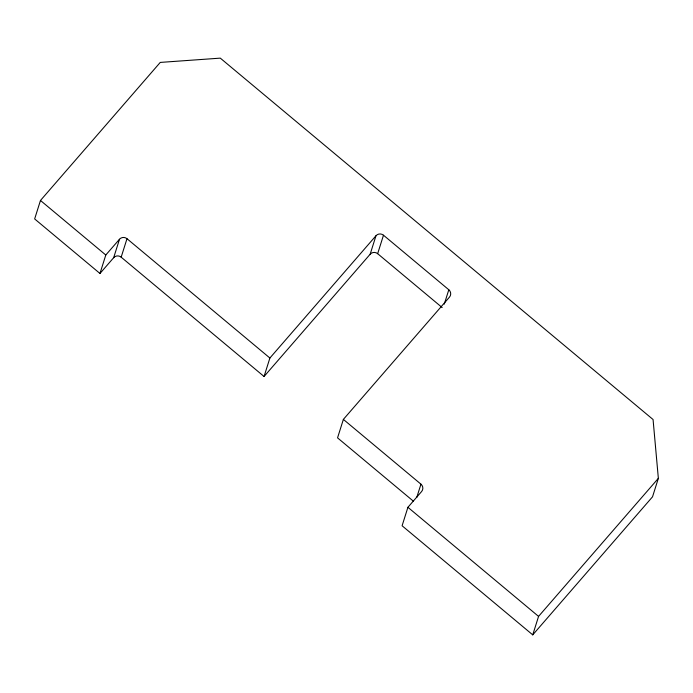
<?xml version="1.0" encoding="UTF-8"?>
<svg xmlns="http://www.w3.org/2000/svg" width="693" height="693" viewBox="0 0 693 693"><rect width="100%" height="100%" fill="white"/><g stroke="black" fill="none" stroke-linecap="round" stroke-linejoin="round"><path stroke-width="1.04" d="M269.889 358.03L375.978 235.75A5.336 5.197 17.5 0 1 383.489 235.213L448.813 289.761A5.336 5.197 17.5 0 1 449.471 297.115L343.373 419.395L420.946 484.173A5.336 5.197 17.5 0 1 421.613 491.528L407.917 507.302L402.096 525.77L532.744 634.866L652.529 496.812L658.35 478.343L653.066 419.516L220.296 58.134L160.256 62.413L40.471 200.468L34.65 218.936L99.974 273.484L113.661 257.709L119.491 239.241A5.336 5.197 17.5 0 1 126.992 238.704L269.889 358.03L264.068 376.498L121.171 257.172A5.336 5.197 17.5 0 0 113.661 257.709M99.974 273.484L105.795 255.015L119.491 239.241M121.171 257.172L126.992 238.704M264.068 376.498L370.157 254.218L375.978 235.75M442.16 307.545L377.659 253.681L383.489 235.213M343.373 419.395L337.552 437.863L413.478 501.264M444.282 304.132L448.813 289.761M416.744 497.513L420.946 484.173M532.744 634.866L538.565 616.398L658.35 478.343M40.471 200.468L105.795 255.015M407.917 507.302L538.565 616.398M370.157 254.218A5.336 5.197 17.5 0 1 377.659 253.681"/></g></svg>
